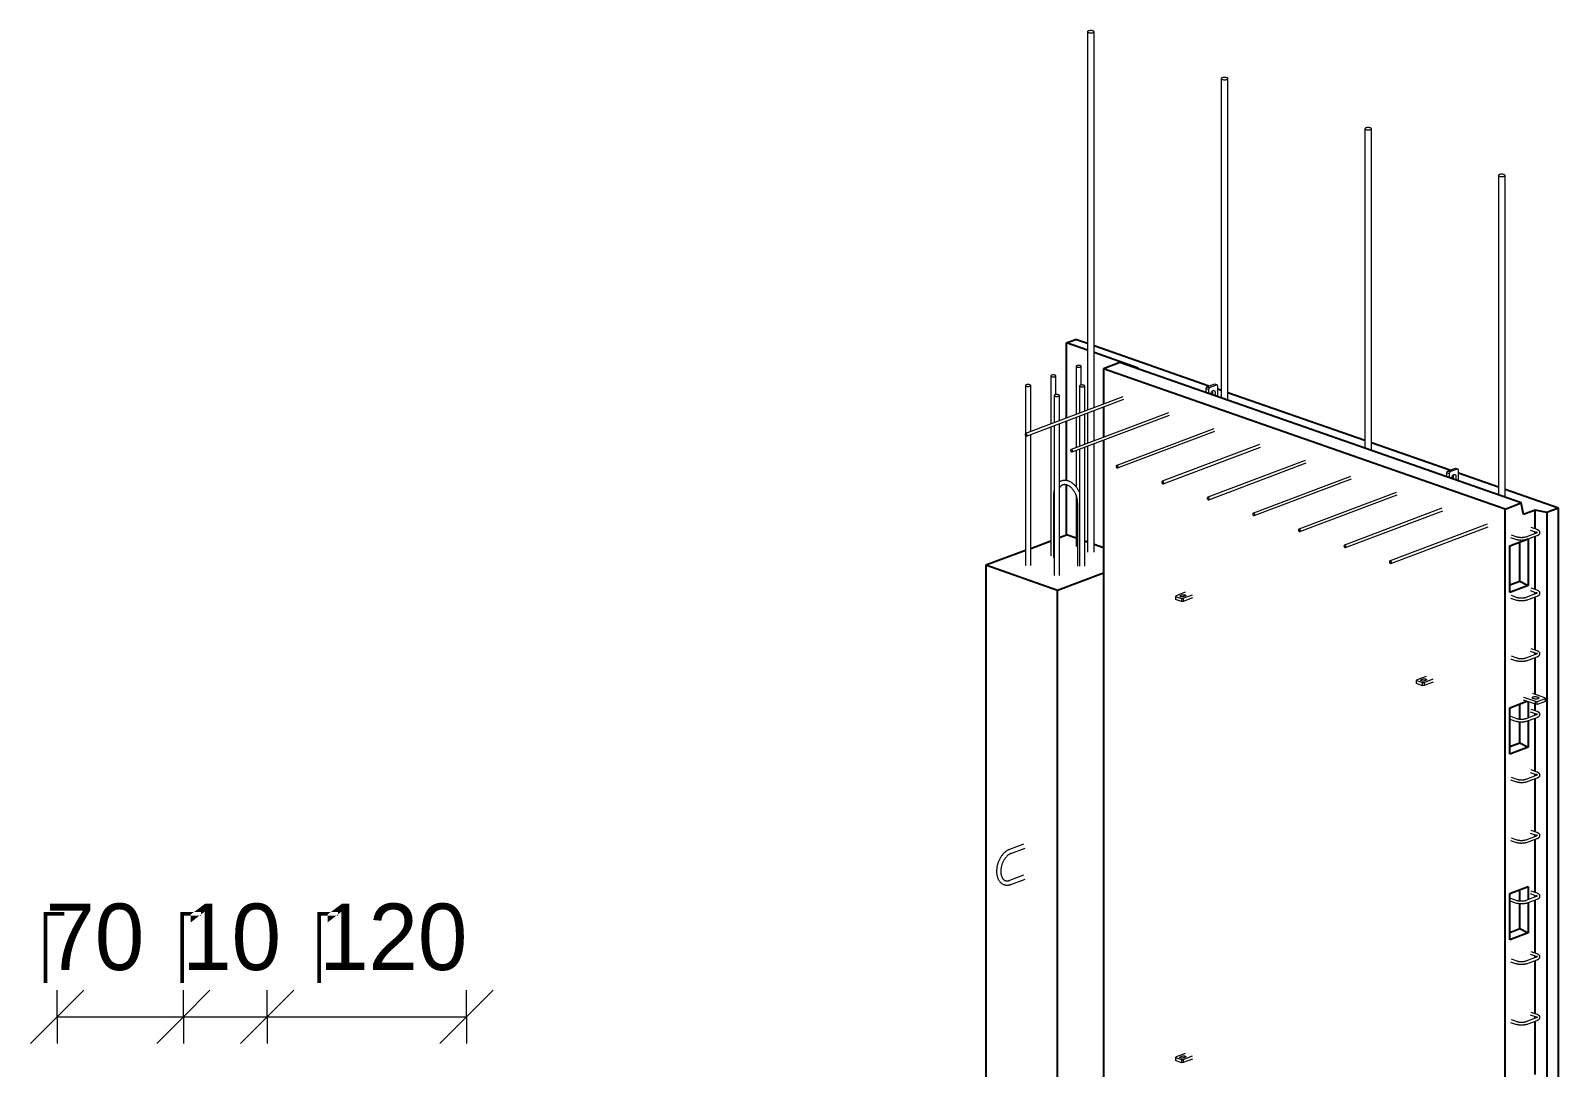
# Model space of a CAD drawing. Header units: millimetres. Extents: x 15006 to 36832, y -1993 to 19978.
# Drawn here: x 32232 to 36832, y 3739 to 6861 of the extents above; entities that cross this region are included whole.
import ezdxf

# ---------------------------------------------------------------- set-up
doc = ezdxf.new("R2010")
doc.units = ezdxf.units.MM
for name, color, linetype, lineweight in [('A-ANNO-DIMS', 211, 'Continuous', 9), ('A-ANNO-DIMS-80', 211, 'Continuous', 9), ('A-GENM', 13, 'Continuous', 18), ('A-WALL', 113, 'Continuous', 25), ('S-RBAR', 171, 'Continuous', 18)]:
    doc.layers.add(name, color=color, linetype=linetype, lineweight=lineweight)
doc.styles.add('Nirmala UI Semilight_4', font='NirmalaS.ttf', dxfattribs={"height": 200})
doc.dimstyles.new('Arrow_Filled_-_2_5_NI_UI_7', dxfattribs={"dimscale": 304.8, "dimtxt": 209.472789, "dimasz": 0.524934, "dimexe": 0.262467, "dimexo": 0.0625, "dimgap": 0.262467, "dimtad": 1, "dimdec": 4, "dimzin": 0, "dimdsep": 46, "dimtxsty": 'Nirmala UI Semilight_4', "dimblk1": 'OBLIQUE', "dimblk2": 'OBLIQUE', "dimsah": 1, "dimcen": 0.09, "dimazin": 0, "dimtfac": 1, "dimtdec": 4, "dimtix": 1, "dimtmove": 2, "dimatfit": 3, "dimfxl": 0.262467, "dimfxlon": 1, "dimtvp": 1, "dimtolj": 1, "dimtzin": 0, "dimarcsym": 2})
doc.dimstyles.new('Arrow_Filled_-_2_5_NI_UI_8', dxfattribs={"dimscale": 304.8, "dimtxt": 209.472789, "dimasz": 0.524934, "dimexe": 0.262467, "dimexo": 0.0625, "dimgap": 0.262467, "dimtad": 1, "dimdec": 4, "dimzin": 0, "dimdsep": 46, "dimtxsty": 'Nirmala UI Semilight_4', "dimblk1": 'OBLIQUE', "dimblk2": 'OBLIQUE', "dimsah": 1, "dimcen": 0.09, "dimazin": 0, "dimtfac": 1, "dimtdec": 4, "dimtix": 1, "dimtmove": 0, "dimatfit": 3, "dimfxl": 0.262467, "dimfxlon": 1, "dimtvp": 1, "dimtolj": 1, "dimtzin": 0, "dimarcsym": 2})

# ---------------------------------------------------------------- blocks, each defined once
blk = doc.blocks.new('Rebar Bar - Part 3166313199-431004-3D Ortho')
at = {"layer": 'S-RBAR'}
for p, q in [((20303.4, 5357.1), (20321.1, 5350.9)), ((20323.7, 5358.4), (20306, 5364.6))]:
    blk.add_line(p, q, dxfattribs=at)
blk = doc.blocks.new('Rebar Bar - Part 2227165887-431004-3D Ortho')
at = {"layer": 'S-RBAR'}
for points in [[(20324.6, 5348.9, 0), (20324.6, 5349, 0), (20324.5, 5349.1, 0), (20324.4, 5349.2, 0), (20324.3, 5349.3, 0), (20324.1, 5349.4, 0), (20323.9, 5349.6, 0), (20323.6, 5349.7, 0), (20323.3, 5349.9, 0), (20323, 5350.1, 0), (20322.6, 5350.3, 0), (20322.2, 5350.4, 0), (20321.8, 5350.6, 0), (20321.4, 5350.8, 0), (20321.1, 5350.9, 0)], [(20324.7, 5349.9, 0), (20324.6, 5349.9, 0), (20324.6, 5349.9, 0), (20324.5, 5349.8, 0), (20324.4, 5349.7, 0), (20324.3, 5349.5, 0), (20324.1, 5349.4, 0), (20323.9, 5349.3, 0), (20323.6, 5349.1, 0), (20323.3, 5348.9, 0), (20323, 5348.7, 0), (20322.6, 5348.6, 0), (20322.2, 5348.4, 0), (20321.8, 5348.2, 0), (20321.5, 5348.1, 0)], [(20324.4, 5340.6, 0), (20325, 5340.9, 0), (20325.6, 5341.2, 0), (20326.3, 5341.4, 0), (20326.8, 5341.7, 0), (20327.4, 5342, 0), (20328, 5342.4, 0), (20328.5, 5342.7, 0), (20329, 5343.1, 0), (20329.5, 5343.5, 0), (20330, 5343.9, 0), (20330.4, 5344.4, 0), (20330.8, 5344.9, 0), (20331.2, 5345.4, 0), (20331.6, 5345.9, 0), (20331.9, 5346.5, 0), (20332.2, 5347.2, 0), (20332.4, 5347.9, 0), (20332.5, 5348.6, 0), (20332.5, 5349.3, 0), (20332.5, 5350, 0), (20332.4, 5350.8, 0), (20332.2, 5351.4, 0), (20332, 5352.1, 0), (20331.7, 5352.7, 0), (20331.3, 5353.3, 0), (20331, 5353.8, 0), (20330.5, 5354.3, 0), (20330.1, 5354.8, 0), (20329.6, 5355.2, 0), (20329.2, 5355.6, 0), (20328.6, 5356, 0), (20328.1, 5356.4, 0), (20327.6, 5356.7, 0), (20327, 5357, 0), (20326.4, 5357.3, 0), (20325.8, 5357.6, 0), (20325.2, 5357.9, 0), (20324.6, 5358.1, 0), (20323.9, 5358.4, 0), (20323.7, 5358.4, 0)]]:
    blk.add_polyline3d(points, dxfattribs=at)
blk = doc.blocks.new('Rebar Bar - Part 981547073-431004-3D Ortho')
at = {"layer": 'S-RBAR'}
for p, q in [((20321.5, 5348.1), (20289.7, 5336.1)), ((20292.5, 5328.6), (20324.4, 5340.6))]:
    blk.add_line(p, q, dxfattribs=at)
blk = doc.blocks.new('Rebar Bar - Part 2227165887-V4-3D Ortho')
at = {"layer": 'S-RBAR'}
for points in [[(20292.5, 5328.6, 0), (20291.8, 5328.4, 0), (20291.1, 5328.1, 0), (20290.5, 5327.9, 0), (20289.7, 5327.7, 0), (20289, 5327.5, 0), (20288.3, 5327.3, 0), (20287.5, 5327.2, 0), (20286.7, 5327, 0), (20286, 5326.9, 0), (20285.2, 5326.7, 0), (20284.3, 5326.6, 0), (20283.5, 5326.5, 0), (20282.7, 5326.4, 0), (20281.9, 5326.3, 0), (20281, 5326.3, 0), (20280.2, 5326.2, 0), (20279.3, 5326.2, 0), (20278.5, 5326.1, 0), (20277.6, 5326.1, 0), (20276.8, 5326.1, 0), (20275.9, 5326.1, 0), (20275.1, 5326.1, 0), (20274.2, 5326.2, 0), (20273.3, 5326.2, 0), (20272.5, 5326.3, 0), (20271.7, 5326.3, 0), (20270.8, 5326.4, 0), (20270, 5326.5, 0), (20269.2, 5326.6, 0), (20268.4, 5326.7, 0), (20267.6, 5326.8, 0), (20266.8, 5327, 0), (20266, 5327.1, 0), (20265.2, 5327.3, 0), (20264.5, 5327.5, 0), (20263.8, 5327.7, 0), (20263, 5327.9, 0), (20262.3, 5328.1, 0), (20261.7, 5328.3, 0), (20261.5, 5328.4, 0)], [(20289.7, 5336.1, 0), (20289.2, 5335.9, 0), (20288.7, 5335.7, 0), (20288.2, 5335.6, 0), (20287.6, 5335.4, 0), (20287.1, 5335.3, 0), (20286.5, 5335.1, 0), (20285.9, 5335, 0), (20285.2, 5334.9, 0), (20284.6, 5334.8, 0), (20283.9, 5334.6, 0), (20283.2, 5334.5, 0), (20282.6, 5334.5, 0), (20281.9, 5334.4, 0), (20281.1, 5334.3, 0), (20280.4, 5334.2, 0), (20279.7, 5334.2, 0), (20279, 5334.2, 0), (20278.2, 5334.1, 0), (20277.5, 5334.1, 0), (20276.8, 5334.1, 0), (20276, 5334.1, 0), (20275.3, 5334.1, 0), (20274.5, 5334.1, 0), (20273.8, 5334.2, 0), (20273.1, 5334.2, 0), (20272.3, 5334.3, 0), (20271.6, 5334.4, 0), (20270.9, 5334.4, 0), (20270.2, 5334.5, 0), (20269.6, 5334.6, 0), (20268.9, 5334.7, 0), (20268.2, 5334.8, 0), (20267.6, 5335, 0), (20267, 5335.1, 0), (20266.4, 5335.2, 0), (20265.8, 5335.4, 0), (20265.3, 5335.5, 0), (20264.7, 5335.7, 0), (20264.2, 5335.9, 0), (20264.1, 5335.9, 0)]]:
    blk.add_polyline3d(points, dxfattribs=at)
blk = doc.blocks.new('Rebar Bar - Part 3131074535-431004-3D Ortho')
at = {"layer": 'S-RBAR'}
for p, q in [((20264.1, 5335.9), (20246.4, 5342.1)), ((20243.8, 5334.5), (20261.5, 5328.4))]:
    blk.add_line(p, q, dxfattribs=at)
blk = doc.blocks.new('Rebar Bar - Part 3166313199-V5-3D Ortho')
at = {"layer": 'S-RBAR'}
for p, q in [((20303.2, 4809.9), (20321.1, 4803.6)), ((20323.7, 4811.2), (20306, 4817.3))]:
    blk.add_line(p, q, dxfattribs=at)
blk = doc.blocks.new('Rebar Bar - Part 3131074535-V6-3D Ortho')
at = {"layer": 'S-RBAR'}
for p, q in [((20264.1, 4788.6), (20241.6, 4796.5)), ((20241.6, 4788), (20261.5, 4781.1))]:
    blk.add_line(p, q, dxfattribs=at)
blk = doc.blocks.new('Rebar Bar - Part 3131074535-V7-3D Ortho')
at = {"layer": 'S-RBAR'}
for p, q in [((20241.6, 4240.8), (20261.5, 4233.8)), ((20264.1, 4241.4), (20241.8, 4249.2))]:
    blk.add_line(p, q, dxfattribs=at)
blk = doc.blocks.new('Rebar Bar - Part 1386382727-431004-3D Ortho')
at = {"layer": 'S-RBAR'}
for p, q in [((20207.7, 6424.6), (20207.7, 5462.7)), ((20227.7, 5455.7), (20227.7, 6424.6))]:
    blk.add_line(p, q, dxfattribs=at)
for points in [[(20210.5, 6427.1, 0), (20209, 6426.4, 0), (20208, 6425.5, 0), (20207.7, 6424.6, 0)], [(20207.7, 6424.5, 0), (20208.1, 6423.6, 0), (20209.2, 6422.7, 0), (20210.8, 6422, 0), (20212.9, 6421.4, 0), (20215.3, 6421.1, 0), (20217.9, 6421, 0), (20220.5, 6421.1, 0), (20222.9, 6421.5, 0), (20224.9, 6422.1, 0)], [(20224.9, 6422.1, 0), (20226.5, 6422.9, 0), (20227.4, 6423.7, 0), (20227.7, 6424.7, 0), (20227.3, 6425.6, 0), (20226.3, 6426.5, 0), (20224.7, 6427.2, 0), (20222.5, 6427.8, 0), (20220.1, 6428.1, 0), (20217.5, 6428.3, 0), (20214.9, 6428.1, 0), (20212.6, 6427.7, 0), (20210.5, 6427.1, 0)]]:
    blk.add_polyline3d(points, dxfattribs=at)
blk = doc.blocks.new('Rebar Bar - Part 1814174108-431004-3D Ortho')
at = {"layer": 'S-RBAR'}
for p, q in [((19805.5, 6565.1), (19805.5, 5603.2)), ((19825.5, 5596.2), (19825.5, 6565.1))]:
    blk.add_line(p, q, dxfattribs=at)
for points in [[(19808.3, 6567.6, 0), (19806.7, 6566.9, 0), (19805.8, 6566, 0), (19805.5, 6565.1, 0)], [(19805.5, 6565.1, 0), (19805.9, 6564.1, 0), (19806.9, 6563.2, 0), (19808.6, 6562.5, 0), (19810.7, 6561.9, 0), (19813.1, 6561.6, 0), (19815.7, 6561.5, 0), (19818.3, 6561.6, 0), (19820.7, 6562, 0), (19822.7, 6562.6, 0)], [(19822.7, 6562.6, 0), (19824.3, 6563.4, 0), (19825.2, 6564.3, 0), (19825.5, 6565.2, 0), (19825.1, 6566.1, 0), (19824.1, 6567, 0), (19822.4, 6567.7, 0), (19820.3, 6568.3, 0), (19817.9, 6568.7, 0), (19815.3, 6568.8, 0), (19812.7, 6568.6, 0), (19810.3, 6568.2, 0), (19808.3, 6567.6, 0)]]:
    blk.add_polyline3d(points, dxfattribs=at)
blk = doc.blocks.new('Rebar Bar - Part 1551211339-431004-3D Ortho')
at = {"layer": 'S-RBAR'}
for p, q in [((18970.1, 6857), (18970.1, 5717.7)), ((18990.1, 5725.3), (18990.1, 6857)), ((18970.1, 5709.5), (18970.1, 5618.1)), ((18990.1, 5625.5), (18990.1, 5717)), ((18990.1, 5290.1), (18990.1, 5617.1)), ((18970.1, 5609.6), (18970.1, 5290.1))]:
    blk.add_line(p, q, dxfattribs=at)
for points in [[(18972.9, 6859.5, 0), (18971.3, 6858.7, 0), (18970.4, 6857.8, 0), (18970.1, 6857, 0)], [(18970.1, 6856.9, 0), (18970.5, 6856, 0), (18971.5, 6855.1, 0), (18973.1, 6854.3, 0), (18975.2, 6853.8, 0), (18977.7, 6853.4, 0), (18980.3, 6853.3, 0), (18982.8, 6853.5, 0), (18985.2, 6853.9, 0), (18987.3, 6854.5, 0)], [(18987.3, 6854.5, 0), (18988.8, 6855.2, 0), (18989.8, 6856.1, 0), (18990.1, 6857, 0), (18989.7, 6858, 0), (18988.6, 6858.8, 0), (18987, 6859.6, 0), (18984.9, 6860.1, 0), (18982.5, 6860.5, 0), (18979.9, 6860.6, 0), (18977.3, 6860.5, 0), (18974.9, 6860.1, 0), (18972.9, 6859.5, 0)]]:
    blk.add_polyline3d(points, dxfattribs=at)
blk = doc.blocks.new('Rebar Bar - Part 1026889929-431004-3D Ortho')
at = {"layer": 'S-RBAR'}
for p, q in [((19373, 6716.2), (19373, 5754.3)), ((19393, 5747.3), (19393, 6716.2))]:
    blk.add_line(p, q, dxfattribs=at)
for points in [[(19375.8, 6718.7, 0), (19374.3, 6718, 0), (19373.3, 6717.1, 0), (19373, 6716.2, 0)], [(19390.2, 6713.7, 0), (19391.8, 6714.5, 0), (19392.7, 6715.3, 0), (19393, 6716.3, 0), (19392.6, 6717.2, 0), (19391.6, 6718.1, 0), (19389.9, 6718.8, 0), (19387.8, 6719.4, 0), (19385.4, 6719.7, 0), (19382.8, 6719.8, 0), (19380.2, 6719.7, 0), (19377.8, 6719.3, 0), (19375.8, 6718.7, 0)], [(19373, 6716.1, 0), (19373.4, 6715.2, 0), (19374.4, 6714.3, 0), (19376.1, 6713.6, 0), (19378.2, 6713, 0), (19380.6, 6712.7, 0), (19383.2, 6712.6, 0), (19385.8, 6712.7, 0), (19388.2, 6713.1, 0), (19390.2, 6713.7, 0)]]:
    blk.add_polyline3d(points, dxfattribs=at)
blk = doc.blocks.new('12_7Ø_ Lifting Insert_COLUMN - 12_9Ø Lifting insert-1653057-3D Ortho')
at = {"layer": 'A-GENM'}
for p, q in [((18868.4, 5464.5), (18868.4, 5273.5)), ((18940.5, 5439.3), (18940.5, 5248.7))]:
    blk.add_line(p, q, dxfattribs=at)
for points in [[(18869.7, 5477.3, 0), (18869.4, 5475.6, 0), (18869, 5473.6, 0), (18868.8, 5471.7, 0), (18868.6, 5469.7, 0), (18868.4, 5467.6, 0), (18868.4, 5465.6, 0), (18868.4, 5464.5, 0)], [(18945.9, 5471.2, 0), (18945.4, 5472.4, 0), (18944.4, 5474.3, 0), (18943.4, 5476.2, 0), (18942.4, 5478.1, 0), (18941.3, 5479.9, 0), (18940.1, 5481.7, 0), (18938.9, 5483.4, 0), (18937.7, 5485.1, 0), (18936.4, 5486.8, 0), (18935.1, 5488.4, 0), (18933.7, 5490, 0), (18932.3, 5491.5, 0), (18930.9, 5492.9, 0), (18929.4, 5494.3, 0), (18927.9, 5495.6, 0), (18926.4, 5496.8, 0), (18924.9, 5498, 0), (18923.3, 5499.2, 0), (18921.7, 5500.2, 0), (18920, 5501.2, 0), (18918.4, 5502.1, 0), (18916.7, 5502.9, 0), (18915, 5503.7, 0), (18913.3, 5504.3, 0), (18911.6, 5504.9, 0), (18909.9, 5505.4, 0), (18908.1, 5505.8, 0), (18906.4, 5506.1, 0), (18904.6, 5506.3, 0), (18902.9, 5506.5, 0), (18901.1, 5506.5, 0), (18899.4, 5506.4, 0), (18897.7, 5506.3, 0), (18896, 5506, 0), (18894.3, 5505.7, 0), (18892.6, 5505.2, 0), (18891, 5504.7, 0), (18889.4, 5504, 0), (18887.8, 5503.3, 0), (18886.3, 5502.4, 0), (18885.6, 5502, 0)], [(18940.5, 5439.3, 0), (18940.4, 5441, 0), (18940.3, 5442.7, 0), (18940.2, 5444.4, 0), (18940, 5446.1, 0), (18939.8, 5447.9, 0), (18939.5, 5449.6, 0), (18939.2, 5451.4, 0), (18938.8, 5453.1, 0), (18938.4, 5454.9, 0), (18937.9, 5456.7, 0), (18937.3, 5458.4, 0), (18936.7, 5460.1, 0), (18936.1, 5461.8, 0), (18935.4, 5463.5, 0), (18934.7, 5465.2, 0), (18933.9, 5466.9, 0), (18933.1, 5468.5, 0), (18932.3, 5470.1, 0), (18931.4, 5471.7, 0), (18930.5, 5473.2, 0), (18929.5, 5474.7, 0), (18928.5, 5476.1, 0), (18927.5, 5477.5, 0), (18926.5, 5478.9, 0), (18925.4, 5480.2, 0), (18924.3, 5481.4, 0), (18923.2, 5482.7, 0), (18922, 5483.8, 0), (18920.9, 5484.9, 0), (18919.7, 5485.9, 0), (18918.5, 5486.9, 0), (18917.3, 5487.8, 0), (18916.1, 5488.7, 0), (18914.9, 5489.4, 0), (18913.7, 5490.2, 0), (18912.5, 5490.8, 0), (18911.3, 5491.4, 0), (18910.2, 5491.9, 0), (18909, 5492.4, 0), (18907.8, 5492.8, 0), (18906.7, 5493.1, 0), (18905.5, 5493.4, 0), (18904.4, 5493.6, 0), (18903.3, 5493.7, 0), (18902.3, 5493.8, 0), (18901.2, 5493.8, 0), (18900.2, 5493.8, 0), (18899.2, 5493.7, 0), (18898.2, 5493.5, 0), (18897.3, 5493.3, 0), (18896.3, 5493.1, 0), (18895.4, 5492.8, 0), (18894.5, 5492.4, 0), (18893.6, 5492, 0), (18892.8, 5491.5, 0), (18891.9, 5491, 0), (18891.1, 5490.4, 0), (18890.3, 5489.8, 0), (18889.6, 5489.1, 0), (18888.8, 5488.3, 0), (18888.1, 5487.5, 0), (18887.4, 5486.6, 0), (18886.7, 5485.7, 0), (18886, 5484.7, 0), (18885.7, 5484.1, 0)]]:
    blk.add_polyline3d(points, dxfattribs=at)
blk = doc.blocks.new('12_7Ø_ Lifting Insert_COLUMN - 12_9Ø Lifting insert-V11-3D Ortho')
at = {"layer": 'A-GENM'}
for p, q in [((18777.9, 4411.6), (18735.2, 4395.5)), ((18739.7, 4383.6), (18782.4, 4399.7)), ((18777.9, 4318.4), (18735.2, 4302.3)), ((18739.7, 4290.4), (18782.4, 4306.5))]:
    blk.add_line(p, q, dxfattribs=at)
for points in [[(18735.2, 4395.5, 0), (18733.6, 4394.8, 0), (18731.9, 4394.1, 0), (18730.3, 4393.2, 0), (18728.7, 4392.3, 0), (18727.1, 4391.3, 0), (18725.6, 4390.3, 0), (18724, 4389.2, 0), (18722.5, 4388, 0), (18721.1, 4386.7, 0), (18719.6, 4385.4, 0), (18718.2, 4384, 0), (18716.8, 4382.6, 0), (18715.5, 4381.1, 0), (18714.2, 4379.5, 0), (18712.9, 4377.9, 0), (18711.6, 4376.2, 0), (18710.4, 4374.5, 0), (18709.3, 4372.8, 0), (18708.2, 4371, 0), (18707.1, 4369.2, 0), (18706.1, 4367.3, 0), (18705.1, 4365.4, 0), (18704.2, 4363.4, 0), (18703.3, 4361.5, 0), (18702.4, 4359.5, 0), (18701.6, 4357.5, 0), (18700.9, 4355.4, 0), (18700.2, 4353.4, 0), (18699.6, 4351.3, 0), (18699, 4349.2, 0), (18698.5, 4347.1, 0), (18698.1, 4345, 0), (18697.7, 4342.9, 0), (18697.3, 4340.8, 0), (18697, 4338.7, 0), (18696.8, 4336.6, 0), (18696.6, 4334.6, 0), (18696.5, 4332.5, 0), (18696.5, 4330.4, 0), (18696.5, 4328.4, 0), (18696.6, 4326.3, 0), (18696.7, 4324.3, 0), (18696.9, 4322.3, 0), (18697.2, 4320.4, 0), (18697.5, 4318.5, 0), (18697.9, 4316.6, 0), (18698.3, 4314.7, 0), (18698.8, 4312.9, 0), (18699.4, 4311.1, 0), (18700.1, 4309.4, 0), (18700.8, 4307.7, 0), (18701.5, 4306, 0), (18702.4, 4304.4, 0), (18703.3, 4302.9, 0), (18704.2, 4301.4, 0), (18705.2, 4300, 0), (18706.3, 4298.6, 0), (18707.5, 4297.3, 0), (18708.7, 4296.1, 0), (18709.9, 4294.9, 0), (18711.3, 4293.9, 0), (18712.7, 4292.9, 0), (18714.1, 4292, 0), (18715.6, 4291.2, 0), (18717.1, 4290.5, 0), (18718.7, 4289.8, 0), (18720.3, 4289.3, 0), (18721.9, 4288.9, 0), (18723.6, 4288.6, 0), (18725.2, 4288.4, 0), (18726.9, 4288.2, 0), (18728.6, 4288.2, 0), (18730.3, 4288.3, 0), (18732, 4288.5, 0), (18733.8, 4288.7, 0), (18735.5, 4289.1, 0), (18737.1, 4289.6, 0), (18738.8, 4290.1, 0), (18739.7, 4290.4, 0)], [(18739.7, 4383.6, 0), (18738.6, 4383.2, 0), (18737.5, 4382.6, 0), (18736.3, 4382.1, 0), (18735.2, 4381.4, 0), (18734.1, 4380.7, 0), (18732.9, 4379.9, 0), (18731.8, 4379.1, 0), (18730.6, 4378.2, 0), (18729.5, 4377.2, 0), (18728.3, 4376.2, 0), (18727.2, 4375.1, 0), (18726.1, 4373.9, 0), (18725, 4372.7, 0), (18724, 4371.4, 0), (18722.9, 4370.1, 0), (18721.9, 4368.8, 0), (18720.9, 4367.4, 0), (18720, 4365.9, 0), (18719, 4364.4, 0), (18718.1, 4362.9, 0), (18717.3, 4361.3, 0), (18716.5, 4359.7, 0), (18715.7, 4358.1, 0), (18714.9, 4356.4, 0), (18714.2, 4354.7, 0), (18713.5, 4353, 0), (18712.9, 4351.3, 0), (18712.3, 4349.5, 0), (18711.8, 4347.8, 0), (18711.3, 4346, 0), (18710.9, 4344.3, 0), (18710.5, 4342.5, 0), (18710.2, 4340.7, 0), (18709.9, 4339, 0), (18709.6, 4337.2, 0), (18709.4, 4335.5, 0), (18709.3, 4333.7, 0), (18709.2, 4332, 0), (18709.2, 4330.3, 0), (18709.2, 4328.6, 0), (18709.2, 4327, 0), (18709.4, 4325.4, 0), (18709.5, 4323.8, 0), (18709.7, 4322.3, 0), (18710, 4320.8, 0), (18710.3, 4319.3, 0), (18710.6, 4317.9, 0), (18711, 4316.6, 0), (18711.4, 4315.2, 0), (18711.9, 4314, 0), (18712.4, 4312.8, 0), (18712.9, 4311.6, 0), (18713.5, 4310.5, 0), (18714.1, 4309.5, 0), (18714.7, 4308.5, 0), (18715.4, 4307.6, 0), (18716, 4306.8, 0), (18716.7, 4306, 0), (18717.5, 4305.3, 0), (18718.2, 4304.6, 0), (18718.9, 4304, 0), (18719.7, 4303.4, 0), (18720.5, 4302.9, 0), (18721.3, 4302.5, 0), (18722.1, 4302.1, 0), (18723, 4301.8, 0), (18723.8, 4301.5, 0), (18724.7, 4301.3, 0), (18725.6, 4301.1, 0), (18726.5, 4301, 0), (18727.4, 4300.9, 0), (18728.4, 4300.9, 0), (18729.4, 4301, 0), (18730.4, 4301.1, 0), (18731.4, 4301.2, 0), (18732.5, 4301.5, 0), (18733.5, 4301.7, 0), (18734.6, 4302.1, 0), (18735.2, 4302.3, 0)]]:
    blk.add_polyline3d(points, dxfattribs=at)
blk = doc.blocks.new('RR spread anchor face based - RR-SA-3_0-200-1726827-3D Ortho')
at = {"layer": 'A-GENM'}
for p, q in [((20283.1, 4854.4), (20319.2, 4841.8)), ((20319.2, 4832.5), (20283.1, 4845.1)), ((20346.9, 4852.3), (20310.9, 4864.9)), ((20314.3, 4849.1), (20311.5, 4850.1)), ((20319.2, 4841.8), (20324.5, 4841.2)), ((20319.2, 4832.5), (20319.2, 4841.8)), ((20324.5, 4831.9), (20319.2, 4832.5)), ((20323.9, 4854.8), (20326.8, 4853.8)), ((20324.5, 4841.2), (20348.8, 4850.4)), ((20324.5, 4831.9), (20324.5, 4841.2)), ((20348.8, 4841.1), (20324.5, 4831.9)), ((20348.8, 4850.4), (20346.9, 4852.3)), ((20348.8, 4841.1), (20348.8, 4850.4))]:
    blk.add_line(p, q, dxfattribs=at)
for points in [[(20311.5, 4850.1, 0), (20310, 4850.7, 0), (20309.1, 4851.5, 0), (20308.7, 4852.4, 0)], [(20309, 4853.2, 0), (20309.8, 4854, 0), (20311.2, 4854.7, 0), (20313, 4855.2, 0), (20315.2, 4855.6, 0), (20317.5, 4855.7, 0), (20319.9, 4855.6, 0), (20322, 4855.3, 0), (20323.9, 4854.8, 0)], [(20326.8, 4853.8, 0), (20328.3, 4853.1, 0), (20329.2, 4852.3, 0), (20329.6, 4851.5, 0), (20329.3, 4850.6, 0), (20328.5, 4849.8, 0), (20327.1, 4849.2, 0), (20325.2, 4848.6, 0), (20323.1, 4848.3, 0), (20320.8, 4848.2, 0), (20318.4, 4848.2, 0), (20316.2, 4848.6, 0), (20314.3, 4849.1, 0)]]:
    blk.add_polyline3d(points, dxfattribs=at)
blk = doc.blocks.new('Rebar Bar - Part 3654878010-431004-3D Ortho')
at = {"layer": 'S-RBAR'}
for p, q in [((18935.7, 5849.9), (18935.7, 5704.7)), ((18951.7, 5793.5), (18951.7, 5849.9)), ((18935.7, 5696.5), (18935.7, 5605.1)), ((18935.7, 5596.6), (18935.7, 5486.9)), ((18935.7, 5463.4), (18935.7, 5308))]:
    blk.add_line(p, q, dxfattribs=at)
for points in [[(18937.9, 5851.9, 0), (18936.7, 5851.3, 0), (18935.9, 5850.6, 0), (18935.7, 5849.9, 0)], [(18935.7, 5849.8, 0), (18936, 5849.1, 0), (18936.8, 5848.4, 0), (18938.1, 5847.8, 0), (18939.8, 5847.3, 0), (18941.8, 5847.1, 0), (18943.8, 5847, 0), (18945.9, 5847.1, 0), (18947.8, 5847.4, 0), (18949.5, 5847.9, 0)], [(18949.5, 5847.9, 0), (18950.7, 5848.5, 0), (18951.5, 5849.2, 0), (18951.7, 5849.9, 0), (18951.4, 5850.7, 0), (18950.5, 5851.4, 0), (18949.2, 5852, 0), (18947.5, 5852.4, 0), (18945.6, 5852.7, 0), (18943.5, 5852.8, 0), (18941.5, 5852.7, 0), (18939.6, 5852.4, 0), (18937.9, 5851.9, 0)]]:
    blk.add_polyline3d(points, dxfattribs=at)
blk = doc.blocks.new('Rebar Bar - Part 3654878010-V15-3D Ortho')
at = {"layer": 'S-RBAR'}
for p, q in [((18945.9, 5790.9), (18945.9, 5708.6)), ((18961.9, 5714.6), (18961.9, 5790.9)), ((18961.9, 5615), (18961.9, 5706.4)), ((18945.9, 5700.3), (18945.9, 5609)), ((18945.9, 5600.4), (18945.9, 5248.7)), ((18961.9, 5248.7), (18961.9, 5606.5))]:
    blk.add_line(p, q, dxfattribs=at)
for points in [[(18948.2, 5792.9, 0), (18946.9, 5792.3, 0), (18946.2, 5791.6, 0), (18945.9, 5790.9, 0)], [(18945.9, 5790.8, 0), (18946.3, 5790, 0), (18947.1, 5789.4, 0), (18948.4, 5788.8, 0), (18950.1, 5788.3, 0), (18952, 5788, 0), (18954.1, 5787.9, 0), (18956.2, 5788.1, 0), (18958.1, 5788.4, 0), (18959.7, 5788.8, 0)], [(18959.7, 5788.8, 0), (18960.9, 5789.4, 0), (18961.7, 5790.2, 0), (18961.9, 5790.9, 0), (18961.6, 5791.7, 0), (18960.8, 5792.4, 0), (18959.5, 5792.9, 0), (18957.8, 5793.4, 0), (18955.9, 5793.7, 0), (18953.8, 5793.8, 0), (18951.7, 5793.6, 0), (18949.8, 5793.3, 0), (18948.2, 5792.9, 0)]]:
    blk.add_polyline3d(points, dxfattribs=at)
blk = doc.blocks.new('Rebar Bar - Part 3654878010-V16-3D Ortho')
at = {"layer": 'S-RBAR'}
for p, q in [((18859.4, 5821.1), (18859.4, 5675.8)), ((18875.4, 5764.7), (18875.4, 5821.1)), ((18859.4, 5667.5), (18859.4, 5279.2))]:
    blk.add_line(p, q, dxfattribs=at)
for points in [[(18861.7, 5823.1, 0), (18860.4, 5822.5, 0), (18859.7, 5821.8, 0), (18859.4, 5821.1, 0)], [(18859.4, 5821, 0), (18859.8, 5820.3, 0), (18860.6, 5819.6, 0), (18861.9, 5819, 0), (18863.6, 5818.5, 0), (18865.5, 5818.2, 0), (18867.6, 5818.2, 0), (18869.7, 5818.3, 0), (18871.6, 5818.6, 0), (18873.2, 5819.1, 0)], [(18873.2, 5819.1, 0), (18874.4, 5819.7, 0), (18875.2, 5820.4, 0), (18875.4, 5821.1, 0), (18875.1, 5821.9, 0), (18874.3, 5822.6, 0), (18873, 5823.2, 0), (18871.3, 5823.6, 0), (18869.4, 5823.9, 0), (18867.3, 5824, 0), (18865.2, 5823.9, 0), (18863.3, 5823.6, 0), (18861.7, 5823.1, 0)]]:
    blk.add_polyline3d(points, dxfattribs=at)
blk = doc.blocks.new('Rebar Bar - Part 3654878010-V17-3D Ortho')
at = {"layer": 'S-RBAR'}
for p, q in [((18783.2, 5792.3), (18783.2, 5646.4)), ((18799.2, 5653.3), (18799.2, 5792.3)), ((18783.2, 5641.7), (18783.2, 5250.4)), ((18799.2, 5250.4), (18799.2, 5644.7))]:
    blk.add_line(p, q, dxfattribs=at)
for points in [[(18785.4, 5794.3, 0), (18784.2, 5793.7, 0), (18783.4, 5793, 0), (18783.2, 5792.3, 0)], [(18783.2, 5792.2, 0), (18783.5, 5791.5, 0), (18784.4, 5790.8, 0), (18785.7, 5790.2, 0), (18787.3, 5789.7, 0), (18789.3, 5789.4, 0), (18791.4, 5789.4, 0), (18793.4, 5789.5, 0), (18795.3, 5789.8, 0), (18797, 5790.3, 0)], [(18797, 5790.3, 0), (18798.2, 5790.9, 0), (18799, 5791.6, 0), (18799.2, 5792.3, 0), (18798.9, 5793.1, 0), (18798, 5793.8, 0), (18796.7, 5794.4, 0), (18795.1, 5794.8, 0), (18793.1, 5795.1, 0), (18791, 5795.2, 0), (18789, 5795.1, 0), (18787.1, 5794.8, 0), (18785.4, 5794.3, 0)]]:
    blk.add_polyline3d(points, dxfattribs=at)
blk = doc.blocks.new('Rebar Bar - Part 3654878010-V18-3D Ortho')
at = {"layer": 'S-RBAR'}
for p, q in [((18869.7, 5762), (18869.7, 5679.7)), ((18885.7, 5685.7), (18885.7, 5762)), ((18869.7, 5671.4), (18869.7, 5220.2)), ((18885.7, 5220.2), (18885.7, 5677.4))]:
    blk.add_line(p, q, dxfattribs=at)
for points in [[(18871.9, 5764.1, 0), (18870.7, 5763.5, 0), (18869.9, 5762.7, 0), (18869.7, 5762, 0)], [(18869.7, 5762, 0), (18870, 5761.2, 0), (18870.8, 5760.5, 0), (18872.2, 5760, 0), (18873.8, 5759.5, 0), (18875.8, 5759.2, 0), (18877.9, 5759.1, 0), (18879.9, 5759.3, 0), (18881.8, 5759.6, 0), (18883.5, 5760, 0)], [(18883.5, 5760, 0), (18884.7, 5760.6, 0), (18885.5, 5761.4, 0), (18885.7, 5762.1, 0), (18885.4, 5762.9, 0), (18884.5, 5763.6, 0), (18883.2, 5764.1, 0), (18881.6, 5764.6, 0), (18879.6, 5764.9, 0), (18877.5, 5765, 0), (18875.5, 5764.8, 0), (18873.6, 5764.5, 0), (18871.9, 5764.1, 0)]]:
    blk.add_polyline3d(points, dxfattribs=at)
blk = doc.blocks.new('RR spread anchor face based - RR-SA-2_5-150-V19-3D Ortho')
at = {"layer": 'A-GENM'}
for p, q in [((19962.1, 3517.9), (19960.4, 3516)), ((19960.4, 3516), (19978.5, 3509.7)), ((19960.4, 3506.6), (19960.4, 3516)), ((19978.5, 3500.3), (19960.4, 3506.6)), ((19989.8, 3528.4), (19962.1, 3517.9)), ((19975.1, 3518.6), (19979.3, 3520.2)), ((19978.5, 3509.7), (19983.7, 3510.3)), ((19978.5, 3500.3), (19978.5, 3509.7)), ((19983.7, 3501), (19978.5, 3500.3)), ((19983.7, 3510.3), (20011.5, 3520.8)), ((20011.5, 3511.5), (19983.7, 3501)), ((19983.7, 3510.3), (19983.7, 3501)), ((19989.4, 3516.7), (19985.2, 3515.1))]:
    blk.add_line(p, q, dxfattribs=at)
for points in [[(19985.2, 3515.1, 0), (19983.8, 3514.7, 0), (19982.1, 3514.4, 0), (19980.3, 3514.3, 0), (19978.5, 3514.4, 0), (19976.8, 3514.6, 0), (19975.3, 3515, 0), (19974.2, 3515.6, 0), (19973.5, 3516.2, 0), (19973.2, 3516.8, 0)], [(19973.4, 3517.5, 0), (19974.1, 3518.1, 0), (19975.1, 3518.6, 0)], [(19979.3, 3520.2, 0), (19980.7, 3520.6, 0), (19982.4, 3520.9, 0), (19984.2, 3521, 0), (19986, 3520.9, 0), (19987.7, 3520.7, 0), (19989.2, 3520.3, 0), (19990.3, 3519.8, 0), (19991.1, 3519.1, 0), (19991.3, 3518.5, 0), (19991.1, 3517.8, 0), (19990.5, 3517.2, 0), (19989.4, 3516.7, 0)]]:
    blk.add_polyline3d(points, dxfattribs=at)
blk = doc.blocks.new('RR spread anchor face based - RR-SA-2_5-150-V20-3D Ortho')
at = {"layer": 'A-GENM'}
for p, q in [((19264.7, 3781.7), (19237, 3771.2)), ((19250, 3771.9), (19254.2, 3773.5)), ((19258.6, 3763.7), (19286.3, 3774.1)), ((19237, 3771.2), (19235.3, 3769.3)), ((19235.3, 3769.3), (19253.3, 3763)), ((19235.3, 3769.3), (19235.3, 3760)), ((19253.3, 3753.7), (19235.3, 3760)), ((19253.3, 3763), (19258.6, 3763.7)), ((19253.3, 3763), (19253.3, 3753.7)), ((19258.6, 3754.3), (19253.3, 3753.7)), ((19286.3, 3764.8), (19258.6, 3754.3)), ((19258.6, 3763.7), (19258.6, 3754.3)), ((19264.3, 3770), (19260.1, 3768.4))]:
    blk.add_line(p, q, dxfattribs=at)
for points in [[(19254.2, 3773.5, 0), (19255.6, 3773.9, 0), (19257.3, 3774.2, 0), (19259.1, 3774.3, 0), (19260.9, 3774.2, 0), (19262.6, 3774, 0), (19264.1, 3773.6, 0), (19265.2, 3773.1, 0), (19265.9, 3772.5, 0), (19266.2, 3771.8, 0), (19266, 3771.1, 0), (19265.3, 3770.5, 0), (19264.3, 3770, 0)], [(19260.1, 3768.4, 0), (19258.7, 3768, 0), (19257, 3767.7, 0), (19255.2, 3767.6, 0), (19253.4, 3767.7, 0), (19251.7, 3768, 0), (19250.2, 3768.3, 0), (19249.1, 3768.9, 0), (19248.3, 3769.5, 0), (19248, 3770.1, 0)], [(19248.3, 3770.8, 0), (19248.9, 3771.4, 0), (19250, 3771.9, 0)]]:
    blk.add_polyline3d(points, dxfattribs=at)
blk = doc.blocks.new('Rebar Bar - Part 2291812411-431004-3D Ortho')
at = {"layer": 'S-RBAR'}
for p, q in [((19076.7, 5758.1), (18783.8, 5647.5)), ((18786.6, 5640), (19079.5, 5750.6))]:
    blk.add_line(p, q, dxfattribs=at)
for points in [[(18788.1, 5642.7, 0), (18788, 5643.7, 0), (18787.7, 5644.7, 0), (18787.2, 5645.6, 0), (18786.6, 5646.4, 0), (18785.9, 5647.1, 0), (18785.2, 5647.4, 0), (18784.4, 5647.6, 0), (18783.7, 5647.5, 0), (18783.1, 5647.1, 0), (18782.7, 5646.5, 0), (18782.4, 5645.7, 0), (18782.3, 5644.7, 0)], [(18782.3, 5644.7, 0), (18782.4, 5643.7, 0), (18782.7, 5642.7, 0), (18783.1, 5641.8, 0), (18783.7, 5641, 0), (18784.4, 5640.4, 0), (18785.2, 5640, 0), (18785.9, 5639.9, 0), (18786.6, 5640, 0), (18787.2, 5640.4, 0), (18787.7, 5641, 0), (18788, 5641.8, 0), (18788.1, 5642.7, 0)]]:
    blk.add_polyline3d(points, dxfattribs=at)
blk = doc.blocks.new('RR spread anchor face based - RR-SA-3_0-200-V21-3D Ortho')
at = {"layer": 'A-GENM'}
for p, q in [((19329.1, 5787.8), (19353.3, 5797)), ((19353.3, 5797), (19360.5, 5794.5)), ((19327.3, 5782.5), (19329.1, 5787.8)), ((19327.3, 5770.2), (19327.3, 5782.5)), ((19334.5, 5780), (19327.3, 5782.5)), ((19329.1, 5787.8), (19336.3, 5785.3)), ((19336.3, 5785.3), (19334.5, 5780)), ((19334.5, 5780), (19334.5, 5767.7)), ((19360.5, 5794.5), (19336.3, 5785.3)), ((19342.2, 5765), (19342.2, 5766.8)), ((19347.4, 5770.3), (19347.4, 5774)), ((19354.6, 5771.5), (19354.6, 5767.7)), ((19362.3, 5790.5), (19360.5, 5794.5)), ((19362.3, 5758), (19362.3, 5790.5))]:
    blk.add_line(p, q, dxfattribs=at)
for points in [[(19342.2, 5766.8, 0), (19342.4, 5769, 0), (19343, 5771.3, 0), (19344, 5773.4, 0), (19345.3, 5775.2, 0), (19346.8, 5776.6, 0), (19348.4, 5777.5, 0), (19350, 5777.8, 0), (19351.5, 5777.6, 0), (19352.8, 5776.7, 0), (19353.8, 5775.4, 0), (19354.4, 5773.6, 0), (19354.6, 5771.5, 0)], [(19345.7, 5763.8, 0), (19346.6, 5765.8, 0), (19347.2, 5768, 0), (19347.4, 5770.3, 0)], [(19347.4, 5774, 0), (19347.2, 5776.1, 0), (19347.1, 5776.8, 0)], [(19354.6, 5767.7, 0), (19354.4, 5765.5, 0), (19353.8, 5763.2, 0), (19352.9, 5761.3, 0)]]:
    blk.add_polyline3d(points, dxfattribs=at)
blk = doc.blocks.new('DIMBLOCK98-TOP NOTCH DETAIL')
at = {"layer": 'A-ANNO-DIMS-80'}
for p, q in [((32311.7, 3891.8), (32391.7, 3971.8)), ((32311.7, 3891.8), (32311.7, 3971.8)), ((32691.7, 3891.8), (32771.7, 3971.8)), ((32691.7, 3891.8), (32691.7, 3971.8)), ((32311.7, 3891.8), (32231.7, 3811.8)), ((32311.7, 3891.8), (32691.7, 3891.8)), ((32311.7, 3891.8), (32311.7, 3811.8)), ((32691.7, 3891.8), (32611.7, 3811.8)), ((32691.7, 3891.8), (32691.7, 3811.8))]:
    blk.add_line(p, q, dxfattribs=at)
at = {"layer": 'A-ANNO-DIMS-80', "color": 0, "insert": (32276.5, 4232.7), "char_height": 200, "width": 356.485, "attachment_point": 1, "line_spacing_factor": 1.142579, "style": 'Nirmala UI Semilight_4'}
blk.add_mtext('\u202a70', dxfattribs=at)
blk = doc.blocks.new('_Oblique')
at = {"color": 0, "linetype": 'ByBlock', "lineweight": -2}
blk.add_line((-0.5, -0.5), (0.5, 0.5), dxfattribs=at)
blk = doc.blocks.new('DIMBLOCK99-TOP NOTCH DETAIL')
at = {"layer": 'A-ANNO-DIMS-80'}
for p, q in [((32691.7, 3891.8), (32771.7, 3971.8)), ((32691.7, 3891.8), (32691.7, 3971.8)), ((32944.1, 3891.8), (33024.1, 3971.8)), ((32944.1, 3891.8), (32944.1, 3971.8)), ((32691.7, 3891.8), (32611.7, 3811.8)), ((32691.7, 3891.8), (32944.1, 3891.8)), ((32691.7, 3891.8), (32691.7, 3811.8)), ((32944.1, 3891.8), (32864.1, 3811.8)), ((32944.1, 3891.8), (32944.1, 3811.8))]:
    blk.add_line(p, q, dxfattribs=at)
at = {"layer": 'A-ANNO-DIMS-80', "color": 0, "insert": (32688.4, 4232.7), "char_height": 200, "width": 310.781, "attachment_point": 1, "line_spacing_factor": 1.142579, "style": 'Nirmala UI Semilight_4'}
blk.add_mtext('\u202a10', dxfattribs=at)
blk = doc.blocks.new('DIMBLOCK100-TOP NOTCH DETAIL')
at = {"layer": 'A-ANNO-DIMS-80'}
for p, q in [((32944.1, 3891.8), (33024.1, 3971.8)), ((32944.1, 3891.8), (32944.1, 3971.8)), ((33544.1, 3891.8), (33624.1, 3971.8)), ((33544.1, 3891.8), (33544.1, 3971.8)), ((32944.1, 3891.8), (32864.1, 3811.8)), ((32944.1, 3891.8), (33544.1, 3891.8)), ((32944.1, 3891.8), (32944.1, 3811.8)), ((33544.1, 3891.8), (33464.1, 3811.8)), ((33544.1, 3891.8), (33544.1, 3811.8))]:
    blk.add_line(p, q, dxfattribs=at)
at = {"layer": 'A-ANNO-DIMS-80', "color": 0, "insert": (33100.6, 4232.7), "char_height": 200, "width": 493.594, "attachment_point": 1, "line_spacing_factor": 1.142579, "style": 'Nirmala UI Semilight_4'}
blk.add_mtext('\u202a120', dxfattribs=at)

msp = doc.modelspace()

# ---------------------------------------------------------------- linework, layer by layer
at = {"layer": 'A-WALL'}
for p, q in [((35350.36892, 5920.25596), (35378.09204, 5930.72996)), ((35350.36892, 5693.73865), (35350.36892, 5920.25596)), ((35413.83766, 5898.08435), (35350.36892, 5920.25596)), ((35413.83766, 5918.2442), (35378.09383, 5930.73064)), ((35566.61718, 5844.71368), (35433.72168, 5891.13824)), ((35779.71773, 5790.43085), (35433.72402, 5911.29727)), ((35511.16578, 5861.03077), (35462.64878, 5842.70068)), ((36671.46099, 5420.42478), (35462.64878, 5842.70068)), ((35462.64878, 5842.70068), (35462.64878, 5736.21482)), ((36719.97799, 5438.75486), (35511.16578, 5861.03077)), ((35562.4174, 5843.12698), (35566.61718, 5844.71368)), ((35816.77585, 5777.48529), (35806.03704, 5781.23669)), ((36249.26764, 5626.40238), (35836.70867, 5770.52213)), ((35462.64878, 5727.89882), (35462.64878, 5636.31403)), ((35350.36892, 5505.37661), (35350.36892, 5685.47865)), ((35462.64878, 5628.00031), (35462.64878, 5227.79457)), ((36504.86231, 5537.11517), (36269.2638, 5619.4171)), ((36651.48501, 5485.89527), (36531.18161, 5527.92101)), ((35350.36892, 5342.61688), (35350.36892, 5493.06359)), ((36831.98708, 5422.84026), (36671.41783, 5478.93212)), ((36671.46099, 5420.42478), (36719.97799, 5438.75486)), ((36726.90922, 5404.10649), (36719.97799, 5438.75486)), ((36671.46099, 673.5359), (36671.46099, 5420.42478)), ((36761.56693, 5417.20044), (36726.90922, 5404.10649)), ((36761.56693, 5360.38141), (36761.56693, 5417.20044)), ((36797.33095, 5409.74691), (36761.56693, 5417.20044)), ((36831.98529, 5422.83958), (36797.33095, 5409.74691)), ((36797.33095, 5409.74691), (36797.33095, 700.12508)), ((36831.98529, 713.21775), (36831.98529, 5422.83958)), ((35329.45999, 5334.71733), (35350.36892, 5342.61688)), ((35379.53033, 5332.42989), (35350.36892, 5342.61688)), ((36761.56693, 5346.57333), (36761.56693, 5352.02637)), ((36761.56693, 5177.95926), (36761.56693, 5338.18862)), ((35227.05297, 5296.0272), (35107.77599, 5250.96347)), ((35242.96163, 5302.03761), (35303.29646, 5324.83256)), ((35413.83766, 5320.44527), (35405.70348, 5323.28679)), ((35462.64878, 5303.39402), (35433.83382, 5313.45998)), ((36685.32344, 5309.20262), (36740.77325, 5330.15198)), ((36685.32344, 5169.45123), (36685.32344, 5309.20262)), ((36715.82154, 5203.3938), (36715.82154, 5320.72503)), ((36740.77325, 5330.15198), (36740.77325, 5190.40059)), ((35324.02189, 5175.42201), (35107.77599, 5250.96347)), ((35107.77599, 5250.96347), (35107.77599, 1118.98071)), ((35462.64642, 5227.79539), (35324.02189, 5175.42201)), ((35462.64642, 5227.79457), (35462.64642, 2195.18965)), ((36685.32344, 5191.87139), (36715.82154, 5203.3938)), ((36715.82154, 5203.3938), (36740.77325, 5190.40059)), ((35324.02189, 1043.43926), (35324.02189, 5175.42201)), ((36740.77325, 5190.40059), (36685.32344, 5169.45123)), ((36761.56693, 5164.15119), (36761.56693, 5169.60423)), ((36761.56693, 4995.53712), (36761.56693, 5155.76647)), ((36761.56693, 4981.72904), (36761.56693, 4987.18208)), ((36761.56693, 4862.47167), (36761.56693, 4973.34433)), ((36685.32344, 4822.40195), (36736.52048, 4841.74457)), ((36715.82154, 4787.275), (36715.82154, 4833.92436)), ((36740.77325, 4840.25894), (36740.77325, 4791.36579)), ((36761.56693, 4813.11497), (36761.56693, 4832.99506)), ((36685.32344, 4682.65056), (36685.32344, 4822.40195)), ((36761.56693, 4799.30689), (36761.56693, 4804.75993)), ((36761.56693, 4630.69282), (36761.56693, 4790.92218)), ((36715.82154, 4716.59312), (36715.82154, 4779.19527)), ((36740.77325, 4783.03285), (36740.77325, 4703.59991)), ((36685.32344, 4705.07072), (36715.82154, 4716.59312)), ((36740.77325, 4703.59991), (36685.32344, 4682.65056)), ((36715.82154, 4716.59312), (36740.77325, 4703.59991)), ((36761.56693, 4616.88474), (36761.56693, 4622.33778)), ((36761.56693, 4448.27067), (36761.56693, 4608.50003)), ((36761.56693, 4434.4626), (36761.56693, 4439.91564)), ((36761.56693, 4265.84853), (36761.56693, 4426.07788)), ((36685.32344, 4263.39639), (36740.77325, 4284.34574)), ((36740.77325, 4284.34574), (36740.77325, 4244.09935)), ((36685.32344, 4123.645), (36685.32344, 4263.39639)), ((36715.82154, 4240.00856), (36715.82154, 4274.9188)), ((36740.77325, 4235.7664), (36740.77325, 4144.59435)), ((36761.56693, 4252.04045), (36761.56693, 4257.49349)), ((36761.56693, 4083.42638), (36761.56693, 4243.65574)), ((36715.82154, 4157.58756), (36715.82154, 4231.92882)), ((36685.32344, 4146.06516), (36715.82154, 4157.58756)), ((36740.77325, 4144.59435), (36685.32344, 4123.645)), ((36715.82154, 4157.58756), (36740.77325, 4144.59435)), ((36761.56693, 4069.6183), (36761.56693, 4075.07134)), ((36761.56693, 3901.00423), (36761.56693, 4061.23359)), ((36761.56693, 3887.19615), (36761.56693, 3892.6492)), ((36761.56693, 3718.58209), (36761.56693, 3878.81144))]:
    msp.add_line(p, q, dxfattribs=at)

# ---------------------------------------------------------------- block references
at = {"layer": 'A-GENM'}
for name, p in [('RR spread anchor face based - RR-SA-3_0-200-V21-3D Ortho', (16443.76369, 0)), ('RR spread anchor face based - RR-SA-3_0-200-V21-3D Ortho', (17168.90827, -253.31568)), ('12_7Ø_ Lifting Insert_COLUMN - 12_9Ø Lifting insert-1653057-3D Ortho', (16443.76369, 0)), ('RR spread anchor face based - RR-SA-2_5-150-V20-3D Ortho', (16443.76369, 1388.19714)), ('RR spread anchor face based - RR-SA-2_5-150-V19-3D Ortho', (16443.76369, 1388.19714)), ('RR spread anchor face based - RR-SA-3_0-200-1726827-3D Ortho', (16443.76369, 0)), ('12_7Ø_ Lifting Insert_COLUMN - 12_9Ø Lifting insert-V11-3D Ortho', (16443.76369, 0)), ('RR spread anchor face based - RR-SA-2_5-150-V20-3D Ortho', (16443.76369, 0))]:
    msp.add_blockref(name, p, dxfattribs=at)
at = {"layer": 'S-RBAR'}
for name, p in [('Rebar Bar - Part 1551211339-431004-3D Ortho', (16443.76369, 0)), ('Rebar Bar - Part 1026889929-431004-3D Ortho', (16443.76369, 0)), ('Rebar Bar - Part 1814174108-431004-3D Ortho', (16443.76369, 0)), ('Rebar Bar - Part 1386382727-431004-3D Ortho', (16443.76369, 0)), ('Rebar Bar - Part 3654878010-431004-3D Ortho', (16443.76369, 0)), ('Rebar Bar - Part 3654878010-V16-3D Ortho', (16443.76369, 0)), ('Rebar Bar - Part 2291812411-431004-3D Ortho', (16443.76369, 0)), ('Rebar Bar - Part 3654878010-V17-3D Ortho', (16443.76369, 0)), ('Rebar Bar - Part 3654878010-V18-3D Ortho', (16443.76369, 0)), ('Rebar Bar - Part 3654878010-V15-3D Ortho', (16443.76369, 0)), ('Rebar Bar - Part 2291812411-431004-3D Ortho', (16580.93212, -47.91722)), ('Rebar Bar - Part 2291812411-431004-3D Ortho', (16718.10054, -95.83444)), ('Rebar Bar - Part 2291812411-431004-3D Ortho', (16855.26897, -143.75166)), ('Rebar Bar - Part 2291812411-431004-3D Ortho', (16992.43739, -191.66888)), ('Rebar Bar - Part 2291812411-431004-3D Ortho', (17129.60582, -239.5861)), ('Rebar Bar - Part 2291812411-431004-3D Ortho', (17266.77424, -287.50332)), ('Rebar Bar - Part 2291812411-431004-3D Ortho', (17403.94267, -335.42054)), ('Rebar Bar - Part 2291812411-431004-3D Ortho', (17541.11109, -383.33776)), ('Rebar Bar - Part 3131074535-431004-3D Ortho', (16443.76369, 0)), ('Rebar Bar - Part 981547073-431004-3D Ortho', (16443.76369, 0)), ('Rebar Bar - Part 3166313199-431004-3D Ortho', (16443.76369, 0)), ('Rebar Bar - Part 2227165887-431004-3D Ortho', (16443.76369, 0)), ('Rebar Bar - Part 2227165887-V4-3D Ortho', (16443.76369, 0)), ('Rebar Bar - Part 3131074535-431004-3D Ortho', (16443.76369, -182.42215)), ('Rebar Bar - Part 2227165887-V4-3D Ortho', (16443.76369, -182.42215)), ('Rebar Bar - Part 981547073-431004-3D Ortho', (16443.76369, -182.42215)), ('Rebar Bar - Part 3166313199-431004-3D Ortho', (16443.76369, -182.42215)), ('Rebar Bar - Part 2227165887-431004-3D Ortho', (16443.76369, -182.42215)), ('Rebar Bar - Part 3131074535-431004-3D Ortho', (16443.76369, -364.84429)), ('Rebar Bar - Part 2227165887-V4-3D Ortho', (16443.76369, -364.84429)), ('Rebar Bar - Part 981547073-431004-3D Ortho', (16443.76369, -364.84429)), ('Rebar Bar - Part 3166313199-431004-3D Ortho', (16443.76369, -364.84429)), ('Rebar Bar - Part 2227165887-431004-3D Ortho', (16443.76369, -364.84429)), ('Rebar Bar - Part 3131074535-V6-3D Ortho', (16443.76369, 0)), ('Rebar Bar - Part 2227165887-V4-3D Ortho', (16443.76369, -547.26644)), ('Rebar Bar - Part 981547073-431004-3D Ortho', (16443.76369, -547.26644)), ('Rebar Bar - Part 3166313199-V5-3D Ortho', (16443.76369, 0)), ('Rebar Bar - Part 2227165887-431004-3D Ortho', (16443.76369, -547.26644)), ('Rebar Bar - Part 3131074535-431004-3D Ortho', (16443.76369, -729.68859)), ('Rebar Bar - Part 2227165887-V4-3D Ortho', (16443.76369, -729.68859)), ('Rebar Bar - Part 981547073-431004-3D Ortho', (16443.76369, -729.68859)), ('Rebar Bar - Part 3166313199-431004-3D Ortho', (16443.76369, -729.68859)), ('Rebar Bar - Part 2227165887-431004-3D Ortho', (16443.76369, -729.68859)), ('Rebar Bar - Part 3131074535-431004-3D Ortho', (16443.76369, -912.11074)), ('Rebar Bar - Part 2227165887-V4-3D Ortho', (16443.76369, -912.11074)), ('Rebar Bar - Part 981547073-431004-3D Ortho', (16443.76369, -912.11074)), ('Rebar Bar - Part 3166313199-431004-3D Ortho', (16443.76369, -912.11074)), ('Rebar Bar - Part 2227165887-431004-3D Ortho', (16443.76369, -912.11074)), ('Rebar Bar - Part 3131074535-V7-3D Ortho', (16443.76369, 0)), ('Rebar Bar - Part 2227165887-V4-3D Ortho', (16443.76369, -1094.53288)), ('Rebar Bar - Part 981547073-431004-3D Ortho', (16443.76369, -1094.53288)), ('Rebar Bar - Part 3166313199-431004-3D Ortho', (16443.76369, -1094.53288)), ('Rebar Bar - Part 2227165887-431004-3D Ortho', (16443.76369, -1094.53288)), ('Rebar Bar - Part 3131074535-431004-3D Ortho', (16443.76369, -1276.95503)), ('Rebar Bar - Part 2227165887-V4-3D Ortho', (16443.76369, -1276.95503)), ('Rebar Bar - Part 981547073-431004-3D Ortho', (16443.76369, -1276.95503)), ('Rebar Bar - Part 3166313199-431004-3D Ortho', (16443.76369, -1276.95503)), ('Rebar Bar - Part 2227165887-431004-3D Ortho', (16443.76369, -1276.95503)), ('Rebar Bar - Part 3131074535-431004-3D Ortho', (16443.76369, -1459.37718)), ('Rebar Bar - Part 2227165887-V4-3D Ortho', (16443.76369, -1459.37718)), ('Rebar Bar - Part 981547073-431004-3D Ortho', (16443.76369, -1459.37718)), ('Rebar Bar - Part 3166313199-431004-3D Ortho', (16443.76369, -1459.37718)), ('Rebar Bar - Part 2227165887-431004-3D Ortho', (16443.76369, -1459.37718))]:
    msp.add_blockref(name, p, dxfattribs=at)

# ---------------------------------------------------------------- dimensions: what is measured, and where the dimension line sits
at = {"layer": 'A-ANNO-DIMS'}
for base, p1, p2, text, override, picture, middle in [((32691.7039, 3891.80151), (32311.7039, 3811.80151), (32691.7039, 3811.80151), '\u202a70', {"dimpost": '<>', "dimfxl": 380}, 'DIMBLOCK98-TOP NOTCH DETAIL', (32454.7597, 4099.40571)), ((33544.07754, 3891.80151), (32944.07754, 3811.80151), (33544.07754, 3811.80151), '\u202a120', {"dimpost": '<>', "dimfxl": 600}, 'DIMBLOCK100-TOP NOTCH DETAIL', (33347.426, 4099.40571))]:
    dim = msp.add_linear_dim(base=base, p1=p1, p2=p2, text=text, dimstyle='Arrow_Filled_-_2_5_NI_UI_7', override=override, dxfattribs=at)
    dim.commit()
    dim.dimension.update_dxf_attribs({"geometry": picture, "text_midpoint": middle, "dimtype": 160})
dim = msp.add_linear_dim(base=(32944.07754, 3891.80151), p1=(32691.7039, 3811.80151), p2=(32944.07754, 3811.80151), text='\u202a10', dimstyle='Arrow_Filled_-_2_5_NI_UI_8', override={"dimpost": '<>', "dimfxl": 252.373632}, dxfattribs=at)
dim.commit()
dim.dimension.update_dxf_attribs({"geometry": 'DIMBLOCK99-TOP NOTCH DETAIL', "text_midpoint": (32817.89072, 4092.79155)})

doc.saveas('drawing.dxf')
